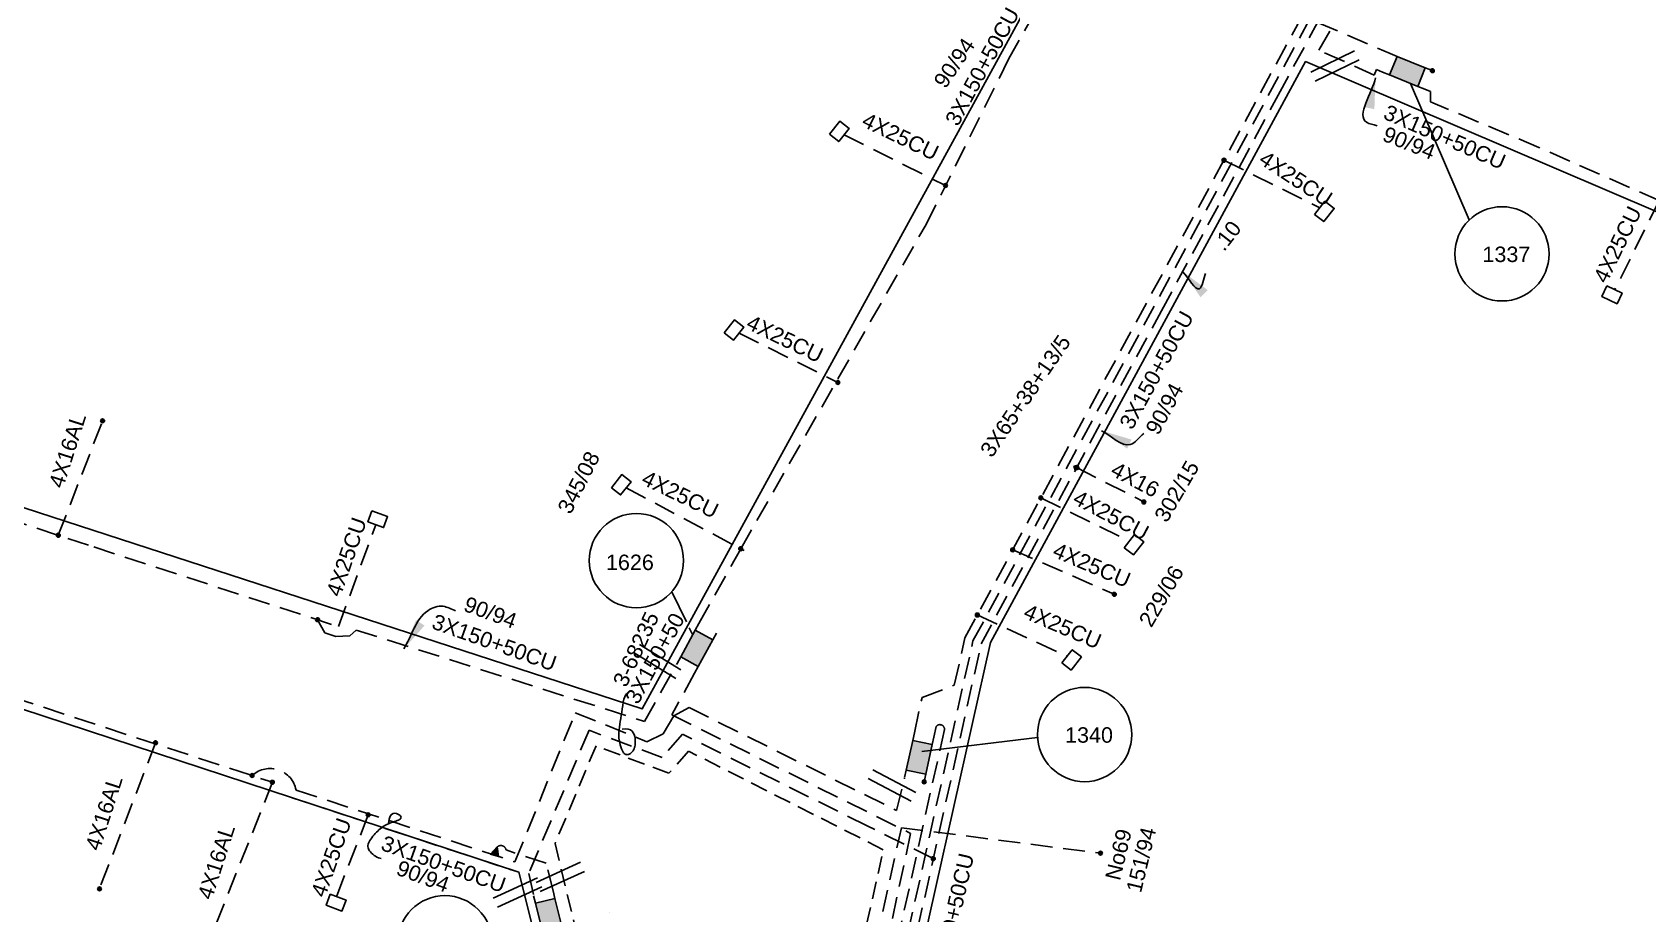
# Model space of a CAD drawing. Header units: millimetres. Extents: x 907 to 2022, y 699 to 1220.
# Drawn here: x 1481.4 to 1575.7, y 847.5 to 898.9 of the extents above; entities that cross this region are included whole.
import ezdxf

# ---------------------------------------------------------------- set-up
doc = ezdxf.new("R2010")
doc.units = ezdxf.units.MM
doc.linetypes.add('DASHED', pattern=[19.05, 12.7, -6.35])
for name, color, linetype in [('Link Box 4 Διευθύνσεων', 7, 'Continuous'), ('Pillar OTE', 7, 'Continuous'), ('Επιγραφές - Σχήματα', 7, 'Continuous'), ('Επιτοίχιο Κουτί', 7, 'Continuous'), ('Καλώδια ΧΤ   3x150+50AL', 7, 'DASHED'), ('Καλώδια ΧΤ   3x150+50CU', 7, 'DASHED'), ('Καλώδια ΧΤ   3x150AL+50XLPE', 7, 'DASHED'), ('Καλώδια ΧΤ   4x25CU', 7, 'DASHED'), ('Συνδέσεις', 7, 'Continuous'), ('Τομή', 7, 'Continuous'), ('Υπόβαθρο ΔΕΗ', 7, 'Continuous'), ('Υπόγεια Καλώδια Δικτύου ΧΤ   .10', 7, 'DASHED'), ('Υπόγεια καλώδια Δικτύου ΧΤ και Παρ. ΧΤ - 3X150+70 AL', 7, 'DASHED'), ('Υπόγεια καλώδια Παροχών ΧΤ   4x16AL', 7, 'DASHED'), ('Υπόγεια καλώδια Παροχών ΧΤ   4x16CU', 7, 'DASHED'), ('Υπόγεια καλώδια Παροχών ΧΤ   4x50AL', 7, 'DASHED')]:
    doc.layers.add(name, color=color, linetype=linetype)
doc.styles.get("Standard").update_dxf_attribs({"font": 'arial.ttf'})
doc.linetypes.add('SYN_LINE', pattern='A,0.5,-0.0001,["/\\/\\/\\/",Standard,S=0.1,R=0,X=0,Y=-0.05],-0.25', length=0.7501)
doc.dimstyles.new('ISO-25', dxfattribs={"dimtxt": 2.5, "dimasz": 2.5, "dimexe": 1.25, "dimexo": 0.625, "dimtad": 1, "dimtxsty": 'Standard', "dimcen": 2.5, "dimadec": 0, "dimazin": 0, "dimtfac": 1, "dimtmove": 0, "dimatfit": 3, "dimfxl": 1, "dimarcsym": 0})

# ---------------------------------------------------------------- blocks, each defined once
blk = doc.blocks.new('LINK BOX 4 ΑΝΑΧΩΡΗΣΕΩΝ')
at = {"layer": 'Link Box 4 Διευθύνσεων', "ltscale": 40}
blk.add_hatch(color=256, dxfattribs=at).paths.add_polyline_path([(-3.54, 0), (-3.54, -4.67), (3.54, -4.67), (3.54, 0)])
for p, q in [((-3.54, 0), (-5.33, 0)), ((5.33, 0), (3.54, 0)), ((-3.54, -4.67), (-5.33, -4.67)), ((5.33, -4.67), (3.54, -4.67))]:
    blk.add_line(p, q, dxfattribs=at)
blk.add_lwpolyline([(-3.54, -4.67), (-3.54, 0), (3.54, 0), (3.54, -4.67)], close=True, dxfattribs=at)
blk = doc.blocks.new('ΕΠΙΤΟΙΧΙΟ ΚΟΥΤΙ')
at = {"layer": 'Επιτοίχιο Κουτί', "ltscale": 40}
blk.add_lwpolyline([(-2.06, 1.35), (1.86, 1.35), (1.86, -1.39), (-2.06, -1.39)], close=True, dxfattribs=at)
blk = doc.blocks.new('_ΣΥΝΔΕΣΗ')
at = {"layer": 'Συνδέσεις', "linetype": 'SYN_LINE', "ltscale": 40}
blk.add_hatch(color=256, dxfattribs=at).paths.add_polyline_path([(0.5, -0.01, 1), (-0.5, -0.01, 1)])
at = {"layer": 'Συνδέσεις'}
blk.add_circle((0, -0.01), 0.5, dxfattribs=at)
blk = doc.blocks.new('TSONTA XT1')
at = {"ltscale": 40}
h = blk.add_hatch(color=256, dxfattribs=at)
h.dxf.hatch_style = 1
h.paths.add_polyline_path([(595.96, 2487.66), (597.07, 2488.77), (595.96, 2489.87), (594.85, 2488.77)])
blk.add_lwpolyline([(594.85, 2488.77), (595.96, 2489.87), (597.07, 2488.77), (595.96, 2487.66)], close=True, dxfattribs=at)
blk = doc.blocks.new('ΤΟΜΗ')
at = {"layer": 'Τομή', "ltscale": 40}
for p, q in [((-5.68, 0), (5.68, 0)), ((5.68, -2.33), (-5.68, -2.33))]:
    blk.add_line(p, q, dxfattribs=at)

msp = doc.modelspace()

# ---------------------------------------------------------------- hatches: boundary and pattern name
at = {"layer": 'Pillar OTE', "ltscale": 40}
h = msp.add_hatch(color=256, dxfattribs=at)
h.dxf.hatch_style = 1
h.paths.add_polyline_path([(1508.582, 850.821), (1508.509, 851.38), (1508.122, 850.96)])

# ---------------------------------------------------------------- linework, layer by layer
msp.add_lwpolyline([(1508.122, 850.96), (1508.509, 851.38), (1508.582, 850.821), (1508.122, 850.96)], dxfattribs=at)
at = {"layer": 'Επιγραφές - Σχήματα', "ltscale": 0.1}
for points in [[(1565.251, 887.968), (1561.818, 895.937)], [(1533.286, 856.955), (1540.052, 857.758)]]:
    msp.add_lwpolyline(points, dxfattribs=at)
at = {"layer": 'Επιγραφές - Σχήματα'}
for points in [[(1515.797, 858.254), (1515.996, 858.277), (1516.156, 858.262), (1516.281, 858.214), (1516.377, 858.14), (1516.447, 858.047), (1516.496, 857.94), (1516.529, 857.828), (1516.549, 857.716), (1516.56, 857.609), (1516.564, 857.509), (1516.561, 857.416), (1516.553, 857.329), (1516.538, 857.249), (1516.519, 857.175), (1516.495, 857.108), (1516.468, 857.048), (1516.437, 856.995), (1516.404, 856.948), (1516.368, 856.907), (1516.331, 856.872), (1516.291, 856.842), (1516.251, 856.817), (1516.21, 856.797), (1516.169, 856.782), (1516.128, 856.771), (1516.087, 856.765), (1516.047, 856.767), (1516.006, 856.778), (1515.965, 856.799), (1515.924, 856.832), (1515.882, 856.879), (1515.841, 856.941), (1515.799, 857.019), (1515.758, 857.113), (1515.72, 857.219), (1515.685, 857.338), (1515.654, 857.467), (1515.63, 857.604), (1515.614, 857.748), (1515.606, 857.898), (1515.608, 858.051), (1515.618, 858.208), (1515.635, 858.37), (1515.658, 858.536), (1515.685, 858.707), (1515.714, 858.883), (1515.745, 859.066), (1515.774, 859.254), (1515.802, 859.447), (1515.832, 859.64), (1515.865, 859.826), (1515.905, 859.997), (1515.956, 860.147), (1516.021, 860.27), (1516.102, 860.357), (1516.203, 860.403)], [(1502.168, 852.748), (1502.198, 852.997), (1502.255, 853.171), (1502.332, 853.281), (1502.424, 853.338), (1502.521, 853.353), (1502.619, 853.337), (1502.708, 853.301), (1502.783, 853.256), (1502.838, 853.21), (1502.873, 853.167), (1502.889, 853.125), (1502.888, 853.085), (1502.871, 853.047), (1502.839, 853.011), (1502.794, 852.977), (1502.738, 852.945), (1502.671, 852.915), (1502.596, 852.886), (1502.513, 852.858), (1502.426, 852.829), (1502.336, 852.799), (1502.245, 852.768), (1502.154, 852.733), (1502.065, 852.695), (1501.981, 852.653), (1501.899, 852.607), (1501.821, 852.556), (1501.746, 852.501), (1501.672, 852.441), (1501.6, 852.378), (1501.528, 852.31), (1501.457, 852.239), (1501.387, 852.163), (1501.317, 852.084), (1501.25, 852.003), (1501.187, 851.922), (1501.128, 851.84), (1501.077, 851.759), (1501.033, 851.681), (1500.999, 851.606), (1500.975, 851.535), (1500.962, 851.467), (1500.959, 851.402), (1500.967, 851.338), (1500.986, 851.276), (1501.016, 851.214), (1501.056, 851.151), (1501.108, 851.087), (1501.17, 851.02), (1501.241, 850.954), (1501.319, 850.891), (1501.401, 850.834), (1501.486, 850.784), (1501.571, 850.744), (1501.655, 850.718), (1501.734, 850.707)]]:
    msp.add_lwpolyline(points, dxfattribs=at)
at = {"layer": 'Επιγραφές - Σχήματα', "linetype": 'Continuous'}
for centre in [(1567.16, 885.989), (1516.63, 868.089), (1542.796, 857.94), (1505.455, 845.79)]:
    msp.add_circle(centre, 2.75, dxfattribs=at)
at = {"layer": 'Καλώδια ΧΤ   3x150+50AL', "color": 133, "ltscale": 0.1}
msp.add_lwpolyline([(1576.339, 889.093), (1569.308, 892.202), (1562.986, 894.86), (1562.986, 895.464), (1562.658, 895.597)], dxfattribs=at)
at = {"layer": 'Καλώδια ΧΤ   3x150+50CU', "color": 1, "ltscale": 0.1}
msp.add_lwpolyline([(1520.282, 864.414), (1522.72, 868.784), (1533.542, 887.707), (1538.36, 897.346), (1542.103, 904.074), (1536.573, 906.35)], dxfattribs=at)
at = {"layer": 'Καλώδια ΧΤ   3x150+50CU', "color": 151, "ltscale": 0.1}
msp.add_lwpolyline([(1560.187, 896.595), (1559.831, 896.739), (1559.704, 896.425), (1556.46, 897.883), (1561.646, 906.739), (1577.396, 900.174), (1582.662, 897.864), (1582.819, 897.137), (1583.366, 896.752), (1584.173, 896.743), (1584.487, 897.066)], dxfattribs=at)
at = {"layer": 'Καλώδια ΧΤ   3x150+50CU', "color": 85, "ltscale": 0.1}
msp.add_lwpolyline([(1498.017, 864.637), (1498.436, 863.884), (1499.085, 863.653), (1499.899, 863.708), (1500.272, 864.038), (1517.111, 858.705), (1519.003, 862.077)], dxfattribs=at)
at = {"layer": 'Καλώδια ΧΤ   3x150+50CU', "color": 151, "ltscale": 0.1}
msp.add_lwpolyline([(1494.221, 855.567, -0.583615), (1496.762, 854.702), (1509.543, 850.504), (1513.061, 859.212), (1517.236, 857.523), (1518.19, 857.978), (1518.809, 859.023), (1519.705, 859.514), (1531.816, 853.513), (1532.282, 855.396)], format="xyb", dxfattribs=at)
at = {"layer": 'Καλώδια ΧΤ   3x150+50CU', "color": 133, "ltscale": 0.1}
msp.add_lwpolyline([(1533.962, 850.7), (1530.099, 852.616), (1519.328, 857.954), (1518.128, 856.596), (1513.866, 858.191), (1510.352, 849.838), (1510.634, 848.531)], dxfattribs=at)
at = {"layer": 'Καλώδια ΧΤ   3x150+50CU', "color": 151, "ltscale": 0.1}
msp.add_lwpolyline([(1515.042, 847.543), (1515.042, 847.543)], close=True, dxfattribs=at)
at = {"layer": 'Καλώδια ΧΤ   3x150AL+50XLPE', "color": 62, "linetype": 'DASHED', "ltscale": 0.1}
msp.add_lwpolyline([(1565.809, 816.28), (1565.532, 816.45), (1565.388, 817.33), (1560.282, 820.517, -0.745128), (1558.814, 821.434), (1530.822, 838.905), (1536.279, 863.402), (1559.823, 906.877)], format="xyb", dxfattribs=at)
at = {"layer": 'Καλώδια ΧΤ   3x150AL+50XLPE', "color": 133, "linetype": 'DASHED', "ltscale": 0.1}
msp.add_lwpolyline([(1566.421, 817.273), (1566.045, 817.51), (1565.653, 817.754), (1560.55, 820.939, 1.010455), (1559.074, 821.86), (1531.387, 839.142), (1536.752, 863.226), (1547.276, 882.659), (1554.091, 895.243), (1556.394, 899.496), (1560.624, 897.677)], format="xyb", dxfattribs=at)
at = {"layer": 'Καλώδια ΧΤ   3x150AL+50XLPE', "color": 85, "linetype": 'DASHED', "ltscale": 0.1}
msp.add_lwpolyline([(1458.097, 877.687), (1484.952, 868.886), (1499.238, 864.24)], dxfattribs=at)
at = {"layer": 'Καλώδια ΧΤ   3x150AL+50XLPE', "color": 1, "linetype": 'DASHED', "ltscale": 0.1}
msp.add_lwpolyline([(1520.027, 861.517), (1518.696, 859.082), (1532.639, 852.17), (1532.639, 852.17), (1529.685, 838.413), (1557.807, 820.883, 0.451619), (1560.229, 819.371), (1564.475, 816.721), (1564.619, 815.838), (1569.029, 813.123, 0.420723), (1570.018, 815.059), (1568.69, 815.876)], format="xyb", dxfattribs=at)
at = {"layer": 'Καλώδια ΧΤ   3x150AL+50XLPE', "color": 233, "linetype": 'DASHED', "ltscale": 0.1, "true_color": 0xd2798f}
msp.add_lwpolyline([(1533.997, 857.786), (1534.131, 858.403, -0.763833), (1534.615, 858.23), (1530.255, 838.658), (1558.281, 821.176, 0.546194), (1560.284, 819.926), (1564.931, 817.026), (1565.076, 816.144), (1568.33, 814.14, 0.899055), (1568.602, 814.56), (1568.078, 814.883)], format="xyb", dxfattribs=at)
at = {"layer": 'Καλώδια ΧΤ   3x150AL+50XLPE', "color": 6, "linetype": 'DASHED', "ltscale": 0.08}
msp.add_lwpolyline([(1549.282, 829.843), (1546.964, 826.151), (1528.082, 837.937), (1531.043, 851.217), (1519.675, 856.971), (1518.533, 855.68), (1514.272, 857.275), (1511.879, 851.573), (1513.37, 845.421), (1508.125, 838.76), (1499.095, 826.913, -0.552914), (1496.898, 823.77), (1496.291, 822.923), (1487.066, 810.217), (1487.066, 810.217, -0.582731), (1485.597, 808.794), (1480.234, 801.626), (1480.232, 801.139), (1479.662, 800.382)], format="xyb", dxfattribs=at)
at = {"layer": 'Καλώδια ΧΤ   3x150AL+50XLPE', "linetype": 'DASHED', "ltscale": 0.1}
msp.add_lwpolyline([(1496.542, 854.248), (1509.52, 849.986)], dxfattribs=at)
at = {"layer": 'Καλώδια ΧΤ   3x150AL+50XLPE', "color": 2, "linetype": 'DASHED', "ltscale": 0.1}
msp.add_lwpolyline([(1583.812, 804.365), (1582.788, 804.996), (1582.829, 805.767), (1579.344, 807.942), (1580.667, 810.504), (1572.179, 815.166), (1571.137, 813.128, -0.235306), (1569.223, 812.416), (1564.163, 815.532), (1564.018, 816.417), (1560.143, 818.836, -0.393633), (1557.364, 820.57), (1528.935, 838.315), (1532.099, 852.503), (1543.722, 851.019)], format="xyb", dxfattribs=at)
at = {"layer": 'Καλώδια ΧΤ   3x150AL+50XLPE', "color": 151, "linetype": 'DASHED', "ltscale": 0.1}
msp.add_lwpolyline([(1511.766, 848.811), (1511.366, 850.431), (1509.02, 851.203, 0.616981), (1508.509, 851.38)], format="xyb", dxfattribs=at)
at = {"layer": 'Καλώδια ΧΤ   4x25CU', "color": 1, "ltscale": 0.1}
for points in [[(1528.759, 892.929), (1534.675, 889.972)], [(1522.622, 881.369), (1528.39, 878.483)], [(1516.039, 872.337), (1522.913, 868.678)]]:
    msp.add_lwpolyline(points, dxfattribs=at)
at = {"layer": 'Καλώδια ΧΤ   4x25CU', "color": 233, "ltscale": 0.1, "true_color": 0xd2798f}
for points in [[(1550.931, 891.454), (1556.522, 888.677)], [(1540.239, 871.75), (1545.406, 869.229)], [(1538.596, 868.721), (1544.528, 866.126)], [(1536.531, 864.916), (1541.768, 862.506)]]:
    msp.add_lwpolyline(points, dxfattribs=at)
at = {"layer": 'Καλώδια ΧΤ   4x25CU', "color": 133, "ltscale": 0.1}
msp.add_lwpolyline([(1576.339, 889.093), (1573.754, 883.919)], dxfattribs=at)
at = {"layer": 'Καλώδια ΧΤ   4x25CU', "color": 27, "ltscale": 0.1}
msp.add_lwpolyline([(1499.238, 864.24), (1501.412, 870.183)], dxfattribs=at)
at = {"layer": 'Καλώδια ΧΤ   4x25CU', "color": 151, "ltscale": 0.1}
msp.add_lwpolyline([(1500.977, 853.257), (1499.123, 848.484)], dxfattribs=at)
at = {"layer": 'Υπόβαθρο ΔΕΗ', "ltscale": 0.1}
for points in [[(1433.206, 907.474), (1427.228, 889.375), (1427.043, 888.814), (1474.473, 873.256), (1516.974, 859.435), (1541.239, 903.746), (1532.245, 907.474)], [(1570.984, 815.024), (1602.749, 877.094), (1555.697, 897.205), (1537.297, 863.308), (1531.952, 839.378), (1550.166, 827.985), (1570.984, 815.024)], [(1425.3, 877.561), (1440.634, 872.545), (1472.717, 862.072), (1509.769, 849.904), (1510.952, 845.177), (1506.543, 839.598), (1486.021, 811.666), (1474.424, 796.162), (1452.68, 803.994), (1413.119, 818.64), (1420.323, 853.309), (1425.3, 877.561)], [(1518.694, 866.271), (1519.546, 864.508)], [(1519.714, 864.162), (1519.915, 863.745)]]:
    msp.add_lwpolyline(points, dxfattribs=at)
at = {"layer": 'Υπόγεια Καλώδια Δικτύου ΧΤ   .10', "color": 233, "ltscale": 0.1, "true_color": 0xd2798f}
msp.add_lwpolyline([(1532.857, 858.035), (1533.306, 860.099), (1535.189, 860.812), (1535.806, 863.579), (1560.194, 908.527), (1550.56, 913.082), (1550.56, 913.082), (1550.56, 913.082), (1550.56, 913.082), (1550.56, 913.082)], dxfattribs=at)
at = {"layer": 'Υπόγεια καλώδια Δικτύου ΧΤ και Παρ. ΧΤ - 3X150+70 AL', "color": 151, "ltscale": 0.1}
msp.add_lwpolyline([(1465.715, 864.862), (1495.379, 855.156)], dxfattribs=at)
at = {"layer": 'Υπόγεια καλώδια Παροχών ΧΤ   4x16AL', "color": 85, "ltscale": 0.1}
msp.add_lwpolyline([(1482.88, 869.566), (1485.466, 876.239)], dxfattribs=at)
at = {"layer": 'Υπόγεια καλώδια Παροχών ΧΤ   4x16AL', "color": 151, "ltscale": 0.1}
for points in [[(1488.559, 857.464), (1485.287, 848.934)], [(1495.379, 855.156), (1491.454, 845.242)]]:
    msp.add_lwpolyline(points, dxfattribs=at)
at = {"layer": 'Υπόγεια καλώδια Παροχών ΧΤ   4x16CU', "color": 133, "linetype": 'DASHED', "ltscale": 0.1}
msp.add_lwpolyline([(1542.329, 873.524), (1546.251, 871.511)], dxfattribs=at)

# ---------------------------------------------------------------- block references
at = {"layer": 'Link Box 4 Διευθύνσεων', "xscale": 0.2499999999999998, "yscale": 0.2499999999999998, "zscale": 0.2499999999999998}
for p, rotation in [((1561.86, 897.178), 338.0097909603881), ((1520.666, 862.686), 241.3329288290514), ((1533.713, 856.485), 257.7159381286617), ((1512.086, 847.518), 283.9005721517376)]:
    msp.add_blockref('LINK BOX 4 ΑΝΑΧΩΡΗΣΕΩΝ', p, dxfattribs=dict(at, rotation=rotation))
at = {"layer": 'Επιτοίχιο Κουτί', "xscale": 0.25, "yscale": 0.25, "zscale": 0.25}
for p, rotation in [((1528.488, 893.161), 51.68369967146346), ((1556.803, 888.487), 51.68369967146346), ((1573.602, 883.594), 334.9702266229109), ((1522.339, 881.571), 51.68369967146346), ((1515.756, 872.539), 51.68369967146346), ((1501.556, 870.5), 339.7277988402704), ((1545.687, 869.039), 51.68369967146346), ((1542.049, 862.317), 51.68369967146346), ((1499.128, 848.122), 339.7277988402704)]:
    msp.add_blockref('ΕΠΙΤΟΙΧΙΟ ΚΟΥΤΙ', p, dxfattribs=dict(at, rotation=rotation))
at = {"layer": 'Συνδέσεις'}
for p, xscale, yscale, zscale in [((1563.095, 896.679), 0.2249999999999091, 0.2249999999999091, 0.2249999999999091), ((1550.931, 891.454), 0.2249999999999091, 0.2249999999999091, 0.2249999999999091), ((1534.676, 889.978), 0.2250000000000001, 0.2250000000000001, 0.2250000000000001), ((1528.392, 878.489), 0.2249999999999996, 0.2249999999999996, 0.2249999999999996), ((1485.467, 876.245), 0.2250000000000014, 0.2250000000000014, 0.2250000000000014), ((1540.239, 871.75), 0.2249999999999091, 0.2249999999999091, 0.2249999999999091), ((1546.25, 871.51), 0.2249999999999091, 0.2249999999999091, 0.2249999999999091), ((1482.882, 869.571), 0.2250000000000014, 0.2250000000000014, 0.2250000000000014), ((1522.72, 868.784), 0.2249999999999996, 0.2249999999999996, 0.2249999999999996), ((1538.596, 868.721), 0.2249999999999091, 0.2249999999999091, 0.2249999999999091), ((1544.527, 866.126), 0.2249999999999091, 0.2249999999999091, 0.2249999999999091), ((1498.019, 864.643), 0.2250000000000014, 0.2250000000000014, 0.2250000000000014), ((1536.532, 864.918), 0.2249999999999091, 0.2249999999999091, 0.2249999999999091), ((1488.559, 857.464), 0.2249999999999091, 0.2249999999999091, 0.2249999999999091), ((1494.194, 855.553), 0.2249999999999091, 0.2249999999999091, 0.2249999999999091), ((1533.43, 855.183), 0.2249999999999091, 0.2249999999999091, 0.2249999999999091), ((1495.379, 855.156), 0.2249999999999091, 0.2249999999999091, 0.2249999999999091), ((1500.977, 853.257), 0.2249999999999091, 0.2249999999999091, 0.2249999999999091), ((1533.962, 850.7), 0.2249999999999091, 0.2249999999999091, 0.2249999999999091), ((1543.723, 851.022), 0.2249999999999091, 0.2249999999999091, 0.2249999999999091), ((1485.287, 848.937), 0.2249999999999091, 0.2249999999999091, 0.2249999999999091)]:
    msp.add_blockref('_ΣΥΝΔΕΣΗ', p, dxfattribs=dict(at, xscale=xscale, yscale=yscale, zscale=zscale))
at = {"layer": 'Συνδέσεις', "xscale": 0.1537592417720537, "yscale": 0.1537592417720537, "zscale": 0.1537592417720537, "rotation": 332.3689036997498}
msp.add_blockref('TSONTA XT1', (1283.668, 576.984), dxfattribs=at)
at = {"layer": 'Τομή'}
for p, xscale, yscale, zscale, rotation in [((1557.536, 896.697), 0.2499999999999996, 0.2499999999999996, 0.2499999999999996, 205.9722448452161), ((1518.018, 862.458), 0.2499999999999995, 0.2499999999999995, 0.2499999999999995, 328.420062116592), ((1531.686, 855.228), 0.2499999999999995, 0.2499999999999995, 0.2499999999999995, 332.2871863029877), ((1512.07, 849.897), 0.2499999999999996, 0.2499999999999996, 0.2499999999999996, 24.54758404455634), ((1509.568, 848.991), 0.2499999999999996, 0.2499999999999996, 0.2499999999999996, 24.54758404455634)]:
    msp.add_blockref('ΤΟΜΗ', p, dxfattribs=dict(at, xscale=xscale, yscale=yscale, zscale=zscale, rotation=rotation))

# ---------------------------------------------------------------- texts
at = {"layer": 'Επιγραφές - Σχήματα', "char_height": 0.9, "attachment_point": 1}
for s, insert, rotation in [('90/94', (1533.925, 896.088), 55.66836), ('90/94', (1560.446, 893.456), 338.39933), ('3X65+38+13/5', (1536.636, 874.548), 55.66836), ('345/08', (1511.984, 871.143), 62.95605), ('302/15', (1546.814, 870.702), 59.77478), ('229/06', (1545.912, 864.585), 59.77478), ('90/94', (1506.785, 866.026), 339.93276), ('3-68235', (1515.219, 861.019), 65.01833), ('No69', (1543.98, 849.582), 76.49425), ('151/94', (1545.209, 848.868), 76.49425), ('90/94', (1502.85, 850.633), 339.93276)]:
    msp.add_mtext_dynamic_manual_height_columns(s, width=10.09091, gutter_width=12.5, heights=[0], dxfattribs=dict(at, insert=insert, rotation=rotation))
for s, insert in [('1337', (1566.017, 886.412)), ('1626', (1514.852, 868.438)), ('1340', (1541.653, 858.364))]:
    msp.add_mtext_dynamic_manual_height_columns(s, width=10.09091, gutter_width=12.5, heights=[0], dxfattribs=dict(at, insert=insert))
at = {"layer": 'Καλώδια ΧΤ   3x150+50CU', "color": 7, "char_height": 0.9, "width": 84.18588, "attachment_point": 1}
for s, insert, rotation in [('3X150+50CU', (1534.607, 893.807), 61.37934), ('3X150+50CU', (1560.521, 894.734), 336.47777), ('3X150+50CU', (1544.779, 876.098), 61.37934), ('3X150+50CU', (1504.915, 865.004), 340.44194), ('3X150+50', (1515.931, 860.072), 61.37934), ('3X150+50CU', (1501.952, 852.075), 340.44194), ('3X150+50CU', (1533.789, 843.692), 77.1738)]:
    msp.add_mtext(s, dxfattribs=dict(at, insert=insert, rotation=rotation))
at = {"layer": 'Καλώδια ΧΤ   3x150+50CU', "color": 7, "insert": (1546.304, 875.784), "char_height": 0.9, "attachment_point": 1, "rotation": 61.37934}
msp.add_mtext_dynamic_manual_height_columns('90/94', width=10.09091, gutter_width=12.5, heights=[0], dxfattribs=at)
at = {"layer": 'Καλώδια ΧΤ   4x25CU', "color": 7, "char_height": 0.9, "width": 84.18588, "attachment_point": 1}
for s, insert, rotation in [('4X25CU', (1530.103, 894.285), 334.20756), ('4X25CU', (1553.389, 892.063), 326.79164), ('4X25CU', (1523.36, 882.475), 334.20756), ('4X25CU', (1517.248, 873.395), 334.20756), ('4X16', (1544.662, 873.907), 332.07356), ('4X25CU', (1542.455, 872.253), 332.07356), ('4X25CU', (1498.496, 866.209), 70.83512), ('4X25CU', (1541.212, 869.18), 336.81211), ('4X25CU', (1539.507, 865.599), 336.81211), ('4X25CU', (1497.605, 848.67), 70.83512)]:
    msp.add_mtext(s, dxfattribs=dict(at, insert=insert, rotation=rotation))
at = {"layer": 'Υπόγεια Καλώδια Δικτύου ΧΤ   .10', "color": 7, "insert": (1550.224, 886.632), "char_height": 0.9, "width": 84.18588, "attachment_point": 1, "rotation": 52.25191}
msp.add_mtext('.10', dxfattribs=at)
at = {"layer": 'Υπόγεια καλώδια Παροχών ΧΤ   4x16AL', "color": 7, "char_height": 0.9, "width": 84.18588, "attachment_point": 1, "rotation": 72.21971}
for insert in [(1482.301, 872.532), (1484.433, 851.374), (1490.988, 848.522)]:
    msp.add_mtext('4X16AL', dxfattribs=dict(at, insert=insert))
at = {"layer": 'Υπόγεια καλώδια Παροχών ΧΤ   4x50AL', "color": 7, "insert": (1572.454, 884.595), "char_height": 0.9, "width": 84.18588, "attachment_point": 1, "rotation": 64}
msp.add_mtext('4X25CU', dxfattribs=at)

# ---------------------------------------------------------------- leaders
at = {"layer": 'Επιγραφές - Σχήματα', "path_type": 1}
for points, override in [([(1559.772, 896.259), (1559.256, 893.666), (1559.865, 893.463)], {"dimasz": 1.8, "dimtad": 0}), ([(1548.518, 884.951), (1549.498, 883.947), (1549.847, 884.842)], {"dimasz": 1.8, "dimtad": 0}), ([(1543.784, 875.67), (1545.457, 874.862), (1546.258, 875.506)], {"dimasz": 1.8, "dimtad": 0}), ([(1503.053, 862.937), (1504.458, 865.166), (1505.347, 865.424), (1506.075, 865.159)], {"dimasz": 1.8, "dimgap": 0.625, "dimtad": 0})]:
    msp.add_leader(points, dimstyle='ISO-25', override=override, dxfattribs=at)

doc.saveas('drawing.dxf')
